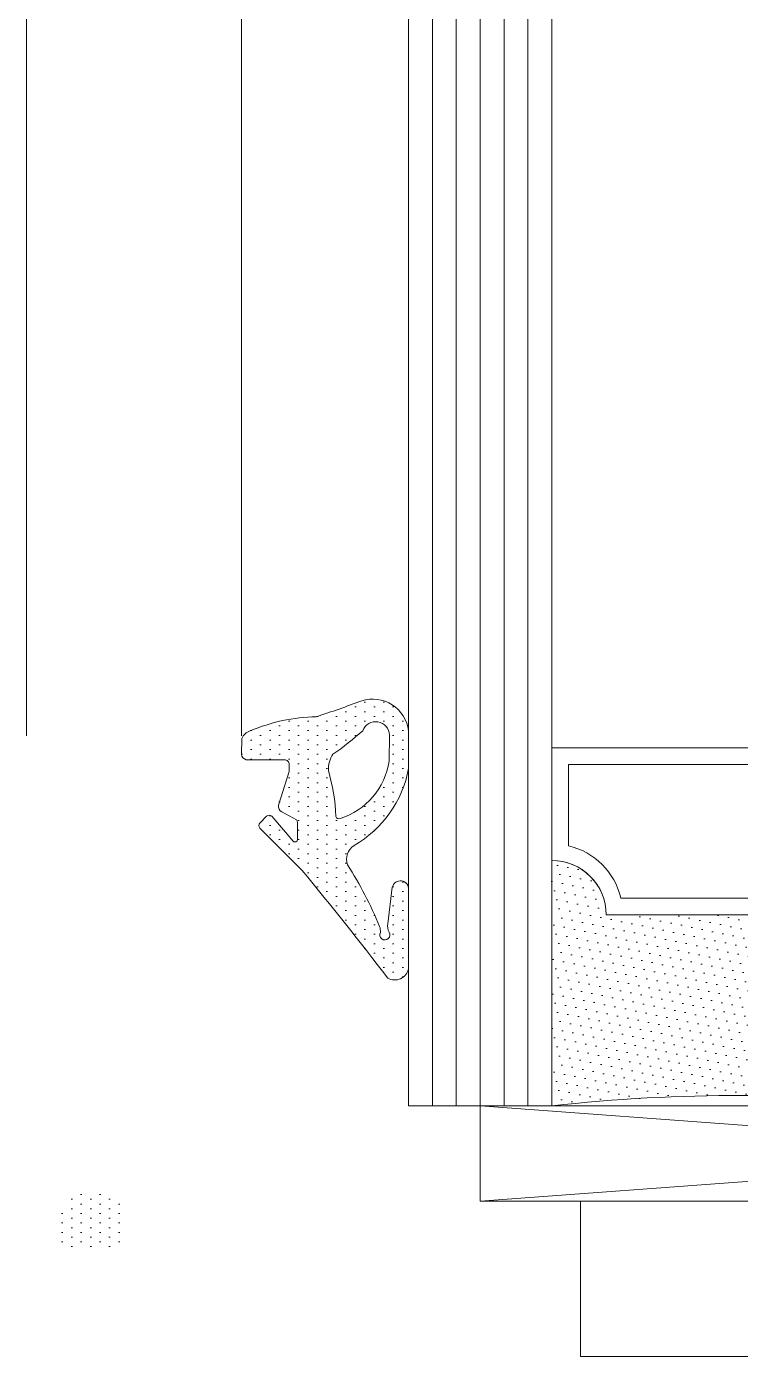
# Model space of a CAD drawing. Header units: millimetres. Extents: x -1562 to 49121, y -21091 to 0.
# Drawn here: x 47820.9 to 47850.8, y -6426.6 to -6370.9 of the extents above; entities that cross this region are included whole.
import ezdxf

# ---------------------------------------------------------------- set-up
doc = ezdxf.new("R2010")
doc.units = ezdxf.units.MM
doc.header["$MEASUREMENT"] = 0
for name, color, linetype, lineweight in [('YS_KRESKOWANIE', 4, 'Continuous', 18), ('YS_PROFIL', 8, 'Continuous', 18), ('YS_TWORZYWOWE', 4, 'Continuous', 18), ('YS_USZCZELKI', 4, 'Continuous', 18), ('YS_WIDOK', 4, 'Continuous', 18), ('YS_WYMIARY', 4, 'Continuous', 18), ('YS_WYPEŁNIENIA', 4, 'Continuous', 18)]:
    doc.layers.add(name, color=color, linetype=linetype, lineweight=lineweight)

# ---------------------------------------------------------------- blocks, each defined once
blk = doc.blocks.new('108_7505_u')
at = {"layer": 'YS_KRESKOWANIE'}
h = blk.add_hatch(dxfattribs=at)
h.set_pattern_fill('DOTS', color=256, scale=0.25, angle=180)
h.set_pattern_definition([(180, (-8839.992160811878, 2005.244784262955), (-0.1984375, -0.396875), [0, -0.396875])])
edge = h.paths.add_edge_path(flags=16)
edge.add_arc((-8.965713784360577, 2.017455669659898), 10.51052175508076, 317.5110132887156, 326.18570500705886, ccw=False)
edge.add_arc((-1.013029244239073, -5.622795192652378), 0.5774732550635717, 110.4909854324394, 268.2260439662934)
edge.add_line((-1.030905753008483, -6.199991684973611), (0.06156336447202171, -6.184461806250965))
edge.add_arc((-0.3774594325392344, -3.238254136022786), 2.978738097316872, 278.4754425851339, 342.5519925786019)
edge.add_arc((2.367946542493888, -4.071313504068266), 0.1134897883700441, 328.0323002568936, 446.0432990912899)
edge.add_arc((2.811704382416838, 4.789783024388258), 8.7587321244841, 254.3506985714038, 267.14717999505865, ccw=False)
edge.add_arc((0.4142042355339765, -4.852584768104255), 1.208817083649598, 88.34816439553445, 122.3764338870224)
edge = h.paths.add_edge_path()
edge.add_line((0.49998989694177, -2.001031881439985), (1.901555630651274, -1.547783609605631))
edge.add_arc((1.945791572750545, -1.809571811979487), 0.2654993059794042, 25.144589413824974, 99.59101677320558, ccw=False)
edge.add_line((2.186131739488701, -1.696760085072128), (2.521949764672172, -2.299594394077076))
edge.add_arc((2.628015781843476, -2.193528376911118), 0.1499999999867748, 224.999999998556, 270.0000000021757)
edge.add_line((2.628015781849172, -2.343528376897893), (3.346812768149903, -2.343521165397988))
edge.add_arc((3.346820732258461, -2.243527006450071), 0.09999415926506997, 269.9954366353814, 405.0022362167213)
edge.add_line((3.417524520669758, -2.172817698778317), (2.370965214226089, -1.26697875669015))
edge.add_arc((2.477031231395813, -1.160912739511332), 0.1499999999947518, 134.9999999975435, 225.0000000024565, ccw=False)
edge.add_line((2.370965214226089, -1.054846722332513), (2.653809493500376, -0.7720024430018384))
edge.add_arc((2.759870315496965, -0.87806126727628), 0.1499912403077896, 44.99497266267599, 135.0005396060653, ccw=False)
edge.add_line((2.865939444298419, -0.7720107506138447), (4.638893440742365, -2.544949845757216))
edge.add_arc((103.7936247284774, 117.7704148180678), 155.9084593950313, 230.5072598180472, 232.6239919739883)
edge.add_arc((8.638839061965031, -6.421038865825137), 0.5910073268218181, -78.92109946363428, 30.039050754672076, ccw=False)
edge.add_line((8.752407377069176, -7.00103188143953), (5.451358266316674, -7.00103188143953))
edge.add_arc((5.421273102323569, -6.655487595510034), 0.3468515109250896, 102.80352174162113, 274.97596709213667, ccw=False)
edge.add_line((5.344407881560983, -6.317260292549236), (6.87179823794213, -6.131199909146289))
edge.add_arc((6.967531818256635, -6.637923837197819), 0.5156879460097994, 60.288378263447214, 100.6985916730136, ccw=False)
edge.add_arc((7.336543364535823, -6.007352510139903), 0.2150253458596253, 238.1655761163121, 477.9966280232373)
edge.add_arc((7.178877395291115, -5.202252207096408), 0.6178480950617045, 251.6485885801637, 275.2681370159721, ccw=False)
edge.add_arc((13.45258980965793, 9.75451043330061), 16.83534475503017, 237.48019522186212, 247.40555124999008, ccw=False)
edge.add_arc((4.17871739118182, -5.105504503202319), 0.7008930111689085, 71.41858344553603, 146.7798723173422)
edge.add_arc((-0.5007569653991064, -2.353993812511001), 4.728514151444399, 280.65162666417166, 329.9543156689366, ccw=False)
edge.add_line((0.3732471915354836, -7.00103188143953), (-1.209799657755865, -7.00103188143953))
edge.add_arc((-1.016253929765374, -5.489873272023134), 1.523502639195832, 162.7136544070855, 262.7014232818335, ccw=False)
edge.add_arc((-34.9712930512616, 7.47198582877698), 34.82458516013301, 338.9486385795718, 342.2733503479675)
edge.add_arc((5.709436800389113, -3.293897171219777), 7.511377936350558, 157.0169191027683, 178.759398991447, ccw=False)
edge.add_arc((-0.7095086163226838, -0.507719123071688), 0.5174156832395405, 110.1055531429628, 163.5282621365596, ccw=False)
edge.add_line((-0.8873706250997202, -0.02183426521332876), (-0.2323960335379525, -0.001031881440439947))
edge.add_arc((-0.2388675016881898, -0.2441496750377556), 0.243203909227723, 10.844608199787217, 88.47522359529552, ccw=False)
edge.add_line((-6.955158823984675e-06, -0.1983918257074038), (-6.955155186033624e-06, -1.801031819658192))
edge.add_arc((0.1999857363771009, -1.801038388405885), 0.199992691640162, 179.998118123635, 270.000561155739)
edge.add_line((0.1999876951085753, -2.001031080036455), (0.4999874187906244, -2.001032682842151))
at = {"layer": 'YS_USZCZELKI'}
for points in [[(0.49998989694177, -2.001031881439985), (1.901555630651274, -1.547783609605631, -0.3367627177012007), (2.186131739488701, -1.696760085072128), (2.521949764672172, -2.299594394077076, 0.1989123673969125), (2.628015781849172, -2.343528376897893), (3.346812768149903, -2.343521165397988, 0.6682215535397742), (3.417524520669758, -2.172817698778317), (2.370965214226089, -1.26697875669015, -0.4142135623982101), (2.370965214226089, -1.054846722332513), (2.653809493500376, -0.7720024430018384, -0.4142420206013954), (2.865939444298419, -0.7720107506138447), (4.638893440742322, -2.544949845757174, 0.009236249005447117), (9.150464897220445, -6.125186427849258, -0.5148138627858027), (8.752407377069176, -7.00103188143953), (5.451358266316674, -7.00103188143953, -0.9339228144986762), (5.344407881560983, -6.317260292549236), (6.87179823794213, -6.131199909146289, -0.1781731089366672), (7.223124735684905, -6.190032870309324, 1.729105866719777), (7.235606252981597, -5.81749045792003, -0.103426155179713), (6.984351476699885, -5.78867861813842, -0.04333463090155645), (4.402058274670708, -4.44114777457844, 0.3412132713133411), (3.592369988944483, -4.721515262474213, -0.2185046723748892), (0.3732471915354836, -7.00103188143953), (-1.209799657755866, -7.00103188143953, -0.4662426868530214), (-2.470942454958276, -5.037168526842834, 0.01450780948221658), (-1.800180410495159, -3.131269225636288, -0.0951551089970829), (-1.205689411790445, -0.3610098613626178, -0.2374162720544939), (-0.8873706250997202, -0.02183426521332876), (-0.2323960335379525, -0.001031881440439975, -0.3523057485461806), (-6.955158823984675e-06, -0.1983918257074038), (-6.955155186005868e-06, -1.801031819658192, 0.4142260510903716), (0.1999876951085753, -2.001031080036455), (0.4999874187906244, -2.001032682842151)], [(-0.2330924985271849, -3.83168042400689, -0.03786856899716989), (-1.215179535747666, -5.081860242813946, 0.8223966538268823), (-1.030905753008483, -6.199991684973611), (0.06156336447202193, -6.184461806250965, 0.2871068962235799), (2.464225230072771, -4.131399662061312, 0.565836133393226), (2.375777631043093, -3.958094220744215, -0.05589327914780201), (0.4490495682730398, -3.644270014197218, 0.1495771076730792), (-0.2330924985271849, -3.83168042400689)]]:
    blk.add_lwpolyline(points, format="xyb", dxfattribs=at)
blk = doc.blocks.new('*U66')
at = {"layer": 'YS_KRESKOWANIE'}
h = blk.add_hatch(dxfattribs=at)
h.set_pattern_fill('DOTS', color=256, scale=0.25, angle=15, style=0)
h.set_pattern_definition([(15, (-805.9426915940148, 1710.86987592776), (0.08895709762917407, 0.4347112165710054), [0, -0.396875])])
h.paths.add_polyline_path([(3.637978807091713e-12, 29.99999999996362), (10.27982106574927, 29.99999999996271, 0.414213562373143), (8, 32.27982106570835), (8.000000000003638, 43.72017893421798, 0.414213562373288), (10.27982106574927, 45.99999999996271), (3.637978807091713e-12, 45.99999999996362, -0.05456390887574229)])
h = blk.add_hatch(dxfattribs=at)
h.set_pattern_fill('DOTS', color=256, scale=0.25, angle=15, style=0)
h.set_pattern_definition([(15, (-805.9426915940148, 1688.869875927778), (0.08895709762917407, 0.4347112165710054), [0, -0.396875])])
h.paths.add_polyline_path([(3.637978807091713e-12, 7.99999999998181), (10.27982106574927, 7.999999999980901, 0.414213562373143), (8, 10.27982106572654), (8.000000000003638, 21.72017893423617, 0.414213562373288), (10.27982106574927, 23.9999999999809), (3.637978807091713e-12, 23.99999999998181, -0.05456390887574229)])
for p, q in [((0, 50.99999999998181), (66.00000000000045, 50.99999999998077)), ((0, 49.99999999998181), (66.00000000000045, 49.99999999998077)), ((0, 48.99999999998181), (66.00000000000045, 48.99999999998077)), ((0, 47.99999999998181), (66.00000000000045, 47.99999999998077)), ((0, 46.99999999998181), (66.00000000000045, 46.99999999998077)), ((0, 28.99999999998181), (66.00000000000045, 28.99999999998077)), ((0, 27.99999999998181), (66.00000000000045, 27.99999999998077)), ((0, 26.9999999999809), (66.00000000000045, 26.99999999998077)), ((0, 25.99999999998181), (66.00000000000045, 25.99999999998077)), ((0, 24.9999999999809), (66.00000000000045, 24.99999999997986)), ((0, 7), (66.00000000000045, 6.999999999998962)), ((0, 6), (66.00000000000045, 5.999999999998962)), ((0, 4.999999999999091), (66.00000000000045, 4.999999999998962)), ((0, 4), (66.00000000000045, 3.999999999998962)), ((0, 2.999999999999091), (66.00000000000045, 2.999999999998052)), ((0, 1.999999999998181), (66.00000000000045, 1.999999999997143)), ((0, 1.000000000036152), (66.00000000000045, 1.000000000035114))]:
    blk.add_line(p, q, dxfattribs=at)
at = {"layer": 'YS_WYPEŁNIENIA'}
for p, q in [((0, 51.9999999999809), (66.00000000000045, 51.99999999997986)), ((0, 51.9999999999809), (0, 45.99999999997908)), ((0, 45.99999999996362), (66.00000000000045, 45.99999999996986)), ((15.00000000000364, 45.99999999996271), (15.00000000000364, 29.99999999996362)), ((14.30000000000291, 45.29999999996289), (14.30000000000291, 30.69999999996162)), ((8.000000000003638, 43.72017893421798), (8, 32.27982106570835)), ((8.700000000004366, 43.10356536685686), (8.700000000000728, 32.89643463306857)), ((10.89643463310858, 30.69999999996253), (14.30000000000291, 30.69999999996162)), ((0, 23.99999999998181), (0, 29.99999999998181)), ((0, 29.99999999996271), (66.00000000000045, 29.99999999996986)), ((0, 23.99999999998181), (66.00000000000045, 23.99999999998077)), ((15.00000000000364, 23.9999999999809), (15.00000000000364, 7.99999999998181)), ((14.30000000000291, 23.29999999998108), (14.30000000000291, 8.69999999997981)), ((8.000000000003638, 21.72017893423617), (8, 10.27982106572654)), ((8.700000000004366, 21.10356536687505), (8.700000000000728, 10.89643463308676)), ((0, 7.999999999980901), (66.00000000000045, 7.999999999988048)), ((0, 0), (0, 8.000000000037062)), ((0, 0), (66.00000000000045, -1.03829417951748e-12))]:
    blk.add_line(p, q, dxfattribs=at)
for points in [[(8.000000000003638, 43.72017893421958, 0.4142135623731277), (10.27982106574791, 45.99999999996385), (15.00000000000364, 45.99999999996407), (15.00000000000364, 29.99999999996317), (10.27982106574791, 29.99999999996294, 0.41421356237364), (8, 32.27982106570767)], [(8.700000000004366, 43.10356536685845, 0.2812142561427109), (10.89643463310904, 45.2999999999638), (14.30000000000291, 45.29999999996289), (14.30000000000291, 30.69999999996162), (10.89643463310904, 30.69999999996253, 0.2812142561431347), (8.700000000000728, 32.8964346330697)], [(8.700000000000728, 32.8964346330697, -0.2812142561431347), (10.89643463310904, 30.69999999996253), (14.30000000000291, 30.69999999996162), (14.30000000000291, 45.29999999996289), (10.89643463310904, 45.2999999999638, -0.2812142561427109), (8.700000000004366, 43.10356536685845)], [(8.000000000003638, 21.72017893423777, 0.4142135623731277), (10.27982106574791, 23.99999999998204), (15.00000000000364, 23.99999999998226), (15.00000000000364, 7.999999999981355), (10.27982106574791, 7.999999999981128, 0.41421356237364), (8, 10.27982106572586)], [(8.700000000004366, 21.10356536687664, 0.2812142561427109), (10.89643463310904, 23.29999999998199), (14.30000000000291, 23.29999999998108), (14.30000000000291, 8.69999999997981), (10.89643463310904, 8.699999999980719, 0.2812142561431347), (8.700000000000728, 10.89643463308789)], [(8.700000000000728, 10.89643463308789, -0.2812142561431347), (10.89643463310904, 8.699999999980719), (14.30000000000291, 8.69999999997981), (14.30000000000291, 23.29999999998108), (10.89643463310904, 23.29999999998199, -0.2812142561427109), (8.700000000004366, 21.10356536687664)]]:
    blk.add_lwpolyline(points, format="xyb", close=True, dxfattribs=at)
blk.add_lwpolyline([(14.30000000000291, 45.29999999996289), (10.89643463310904, 45.2999999999638, -0.2812142561430497), (8.700000000000728, 43.10356536685754)], format="xyb", dxfattribs=at)
for centre, radius, start, end in [((-73.09027526738646, 37.99999999996453), 73.52678653839666, 353.7536306404322, 6.2463693595678), ((8.000000000003638, 45.99999999996362), 2.279821065744158, 270, 0), ((8.000000000003638, 29.99999999996362), 2.979821065744158, 13.58652007595629, 76.4134799240959), ((8.000000000003638, 29.99999999996362), 2.279821065744158, 0, 90), ((-73.09027526738646, 15.99999999998272), 73.52678653839666, 353.7536306404322, 6.2463693595678)]:
    blk.add_arc(centre, radius, start, end, dxfattribs=at)
blk = doc.blocks.new('108_0003_U')
at = {"layer": 'YS_KRESKOWANIE'}
h = blk.add_hatch(dxfattribs=at)
h.set_pattern_fill('DOTS', color=256, scale=0.25, angle=90)
h.set_pattern_definition([(90, (-3592.324217464552, -1466.245625451304), (-0.396875, 0.1984375), [0, -0.396875])])
edge = h.paths.add_edge_path()
edge.add_arc((0.9028518510804133, -0.6646366323589064), 0.3807243610844362, 218.18472497295, 317.1245937092009)
edge.add_arc((-4.254803570802324e-06, 2.662615315784933e-06), 1.499999999999873, 321.9905781012845, 576.8700247763877)
edge.add_line((-1.200002257837696, -0.899999999998272), (0.6035942291273386, -0.8999999999987267))
blk = doc.blocks.new('podkladka1')
at = {"layer": 'YS_TWORZYWOWE'}
for p, q in [((-60.19999999997253, 10.49999999999778, -1.47265584959138e-08), (-6.199999999992087, 10.49999999999767, -1.47265584959138e-08)), ((-60.19999999997253, 10.49999999999778, -1.47265584959138e-08), (-60.19999999997253, 6.499999999997726, -1.472655849591379e-08)), ((-29.65009029218663, 8.23704372534607, -1.47265584959138e-08), (-60.19999999997253, 10.49999999999778, -1.47265584959138e-08)), ((-36.75967506619736, 8.2363203654632, -1.47265584959138e-08), (-6.199999999992087, 10.49999999999767, -1.47265584959138e-08)), ((-6.199999999992087, 10.49999999999767, -1.47265584959138e-08), (-6.199999999992087, 7.499999999996135, -1.472655849591378e-08)), ((-60.19999999997253, 6.499999999997726, -1.472655849591379e-08), (-39.26740393455793, 8.050562671510363, -1.47265584959138e-08)), ((-20.47260624598266, 7.557230092293679, -1.472655849591379e-08), (-27.09895960735321, 8.04807108202499, -1.472655849591379e-08)), ((-46.47424523085056, 6.49999999999747, -1.472655849591379e-08), (-60.19999999997253, 6.499999999997726, -1.472655849591379e-08)), ((-56.00000000000091, 6.499999999997726, -1.472655849591379e-08), (-56.00000000000091, -2.273736754432321e-12, -1.472655849591379e-08)), ((-56.00000000000091, 6.499999999997726, -1.472655849591379e-08), (-46.47424523085056, 6.49999999999747, -1.472655849591379e-08)), ((-1.315001922833289, 6.499999999997783, -1.472655849591379e-08), (-9.094947017729282e-13, 6.499999999997726, -1.472655849591379e-08)), ((-9.094947017729282e-13, 6.499999999997726, -1.472655849591379e-08), (-9.094947017729282e-13, 4.499999999997954, -1.472655849591379e-08)), ((-9.094947017729282e-13, 4.499999999997954, -1.472655849591379e-08), (-1.676851930782504, 4.499999999997954, -1.472655849591379e-08)), ((-3.800000000000182, -2.046363078989089e-12, -1.472655849591379e-08), (-3.800000000000182, 2.514163615954914, -1.472655849591379e-08)), ((-56.00000000000091, -2.273736754432321e-12, -1.472655849591379e-08), (-3.800000000000182, -2.273736754432321e-12))]:
    blk.add_line(p, q, dxfattribs=at)

msp = doc.modelspace()

# ---------------------------------------------------------------- linework, layer by layer
at = {"layer": 'YS_WIDOK', "color": 8, "transparency": 33554687}
for p, q in [((47820.94101965463, -6400.62179998703, -8.62496829512338e-09), (47820.94101965463, -6334.414375181646, -8.62496829512338e-09)), ((47829.94101965463, -6400.62179998703, -8.62496829512338e-09), (47829.94101965463, -6334.414375181646, -8.62496829512338e-09))]:
    msp.add_line(p, q, dxfattribs=at)

# ---------------------------------------------------------------- block references
at = {"transparency": 33554687, "xscale": -1, "rotation": 90}
msp.add_blockref('108_7505_u', (47829.94101965463, -6401.621804795433, -8.62496829512338e-09), dxfattribs=at)
at = {"color": 8, "transparency": 33554687}
msp.add_blockref('podkladka1', (47900.14101965464, -6426.621799987015, 6.101590344087526e-09), dxfattribs=at)
at = {"layer": 'YS_PROFIL', "transparency": 33554687, "rotation": 90.00000000000001}
msp.add_blockref('*U66', (47888.94101959439, -6416.12179998703, -8.62496829512338e-09), dxfattribs=at)
at = {"layer": 'YS_WYMIARY', "color": 8, "transparency": 33554687}
msp.add_blockref('108_0003_U', (47823.69102390947, -6421.221802649643, -8.62496829512338e-09), dxfattribs=at)

doc.saveas('drawing.dxf')
